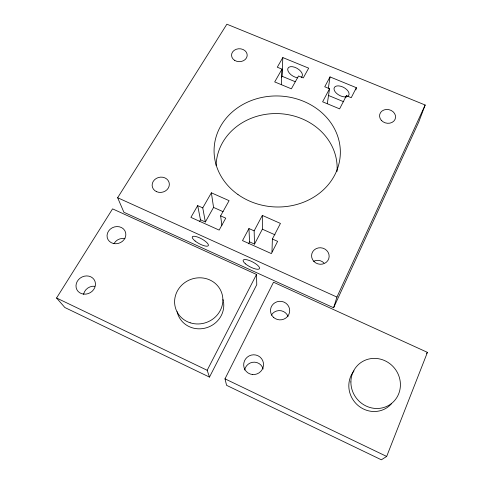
<?xml version="1.0" encoding="UTF-8"?>
<svg xmlns="http://www.w3.org/2000/svg" width="484" height="484" viewBox="0 0 484 484"><rect width="100%" height="100%" fill="white"/><g stroke="black" fill="none" stroke-linecap="round" stroke-linejoin="round"><path stroke-width="0.73" d="M271.972 251.946L272.383 239.017L280.436 223.427L262.34 215.41L254.142 230.862L254.523 244.099L249.562 241.867L248.957 228.545L254.142 230.862M281.355 84.585L281.99 69.151L277.284 67.215L282.825 57.572L308.671 68.159L303.274 77.924L298.531 75.97L291.368 88.832L274.7 81.911L281.99 69.151M281.337 77.513L282.045 76.26L282.825 57.572M328.321 88.487L330.021 76.908L356.357 87.701L355.897 89.915M327.329 103.546L329.543 88.747L324.746 86.769L330.021 76.908M346.12 97.157L346.399 95.693L351.239 97.689L356.357 87.701M333.615 307.763L336.943 297.073L425.17 105.016L226.881 24.2L117.642 197.732L123.904 212.258L333.615 307.763L418.684 122.192L425.17 105.016M386.674 456.436L427.433 352.364L273.514 282.214L224.993 378.839L226.572 385.325L381.362 459.8L386.674 456.436L224.993 378.839M209.481 377.103L256.762 284.683L256.514 274.464L112.572 208.864L56.567 297.999L64.868 307.528L209.481 377.103L207.17 370.284L56.567 297.999M207.17 370.284L256.514 274.464M346.399 95.693L339.605 108.864L322.616 101.803L329.543 88.747M254.523 244.099L262.37 229.192L262.34 215.41M248.534 243.809L249.562 241.867M248.957 228.545L242.508 240.608L271.355 253.598L277.622 241.359L272.383 239.017M221.872 225.314L220.619 215.87L229.089 200.666L211.363 192.813L202.76 207.884L205.349 221.981L200.485 219.797L197.678 205.615L202.76 207.884M205.349 221.981L213.565 207.424L211.363 192.813M199.414 221.69L200.485 219.797M197.678 205.615L190.908 217.383L219.155 230.094L225.75 218.163L220.619 215.87M426.477 353.423L427.433 352.364M282.045 76.26L295.149 81.681M328.733 95.566L343.767 101.785M213.565 207.424L223.07 211.659M262.37 229.192L275.015 234.831M117.642 197.732L336.943 297.073M346.235 96.83A8.204 4.501 27.9 0 1 334.208 90.012A8.204 4.501 27.9 0 1 343.083 87.12A8.204 4.501 27.9 0 1 347.603 96.383M391.423 403.795A24.974 23.71 52.6 0 1 357.676 405.162A24.974 23.71 52.6 0 1 354.01 370.871M244.644 369.988A9.583 9.444 -44 0 1 263.151 368.983M271.342 315.181A9.22 8.96 2.4 0 1 288.053 316.457M222.991 299.517A23.77 22.439 -22.1 0 1 223.336 300.939M223.475 301.653A23.77 22.439 -22.1 0 1 204.478 328.279A23.77 22.439 -22.1 0 1 177.09 311.648M83.672 293.963A9.583 8.555 -29.6 0 1 94.755 286.25M114.012 243.652A9.172 8.18 -21.7 0 1 124.993 238.685M313.898 261.148A8.434 7.932 12.9 0 1 323.959 262.987M216.112 165.522A60.542 53.736 2.7 0 1 279.286 113.649A60.542 53.736 2.7 0 1 337.015 171.469M297.854 77.833A8.168 4.398 30.7 0 1 287.714 69.763A8.168 4.398 30.7 0 1 296.946 68.262A8.168 4.398 30.7 0 1 301.254 77.283M350.888 381.943A25.561 24.242 51.4 0 0 387.859 405.852A25.561 24.242 51.4 0 0 388.21 362.528A25.561 24.242 51.4 0 0 350.888 381.943M273.49 317.304A9.601 9.287 2.9 0 0 289.432 312.767A9.601 9.287 2.9 0 0 277.35 301.671A9.601 9.287 2.9 0 0 273.49 317.304M252.418 374.507A9.982 9.831 -36.6 0 0 262.727 360.653A9.982 9.831 -36.6 0 0 245.654 358.868A9.982 9.831 -36.6 0 0 252.418 374.507M190.188 322.792A24.321 22.899 -21.2 0 0 222.561 296.244A24.321 22.899 -21.2 0 0 183.46 283.612A24.321 22.899 -21.2 0 0 190.188 322.792M113.45 243.5A9.541 8.452 -20.8 0 0 125.665 232.774A9.541 8.452 -20.8 0 0 110.213 229.192A9.541 8.452 -20.8 0 0 113.45 243.5M83.702 294.127A9.982 8.857 -28.6 0 0 94.997 281.379A9.982 8.857 -28.6 0 0 78.499 279.649A9.982 8.857 -28.6 0 0 83.702 294.127M195.131 241.02A9.129 2.692 28.7 0 0 208.32 245.636A9.129 2.692 28.7 0 0 197.532 237.021A9.129 2.692 28.7 0 0 195.131 241.02M245.551 263.913A9.184 2.759 27.4 0 0 259.339 268.856A9.184 2.759 27.4 0 0 249.187 260.44A9.184 2.759 27.4 0 0 245.551 263.913M381.277 120.25A8.077 6.855 13.8 0 0 395.017 119.427A8.077 6.855 13.8 0 0 386.401 109.469A8.077 6.855 13.8 0 0 381.277 120.25M313.977 261.511A8.821 8.234 12.5 0 0 328.793 258.601A8.821 8.234 12.5 0 0 318.321 247.923A8.821 8.234 12.5 0 0 313.977 261.511M237.977 194.544A63.162 55.509 2.8 0 0 339.671 160.301A63.162 55.509 2.8 0 0 253.961 99.595A63.162 55.509 2.8 0 0 237.977 194.544M234.71 60.397A7.835 6.467 0 0 0 247.155 55.932A7.835 6.467 0 0 0 236.246 49.271A7.835 6.467 0 0 0 234.71 60.397M156.592 191.682A8.658 7.617 -12.3 0 0 169.346 184.204A8.658 7.617 -12.3 0 0 156.278 178.439A8.658 7.617 -12.3 0 0 156.592 191.682"/></g></svg>
